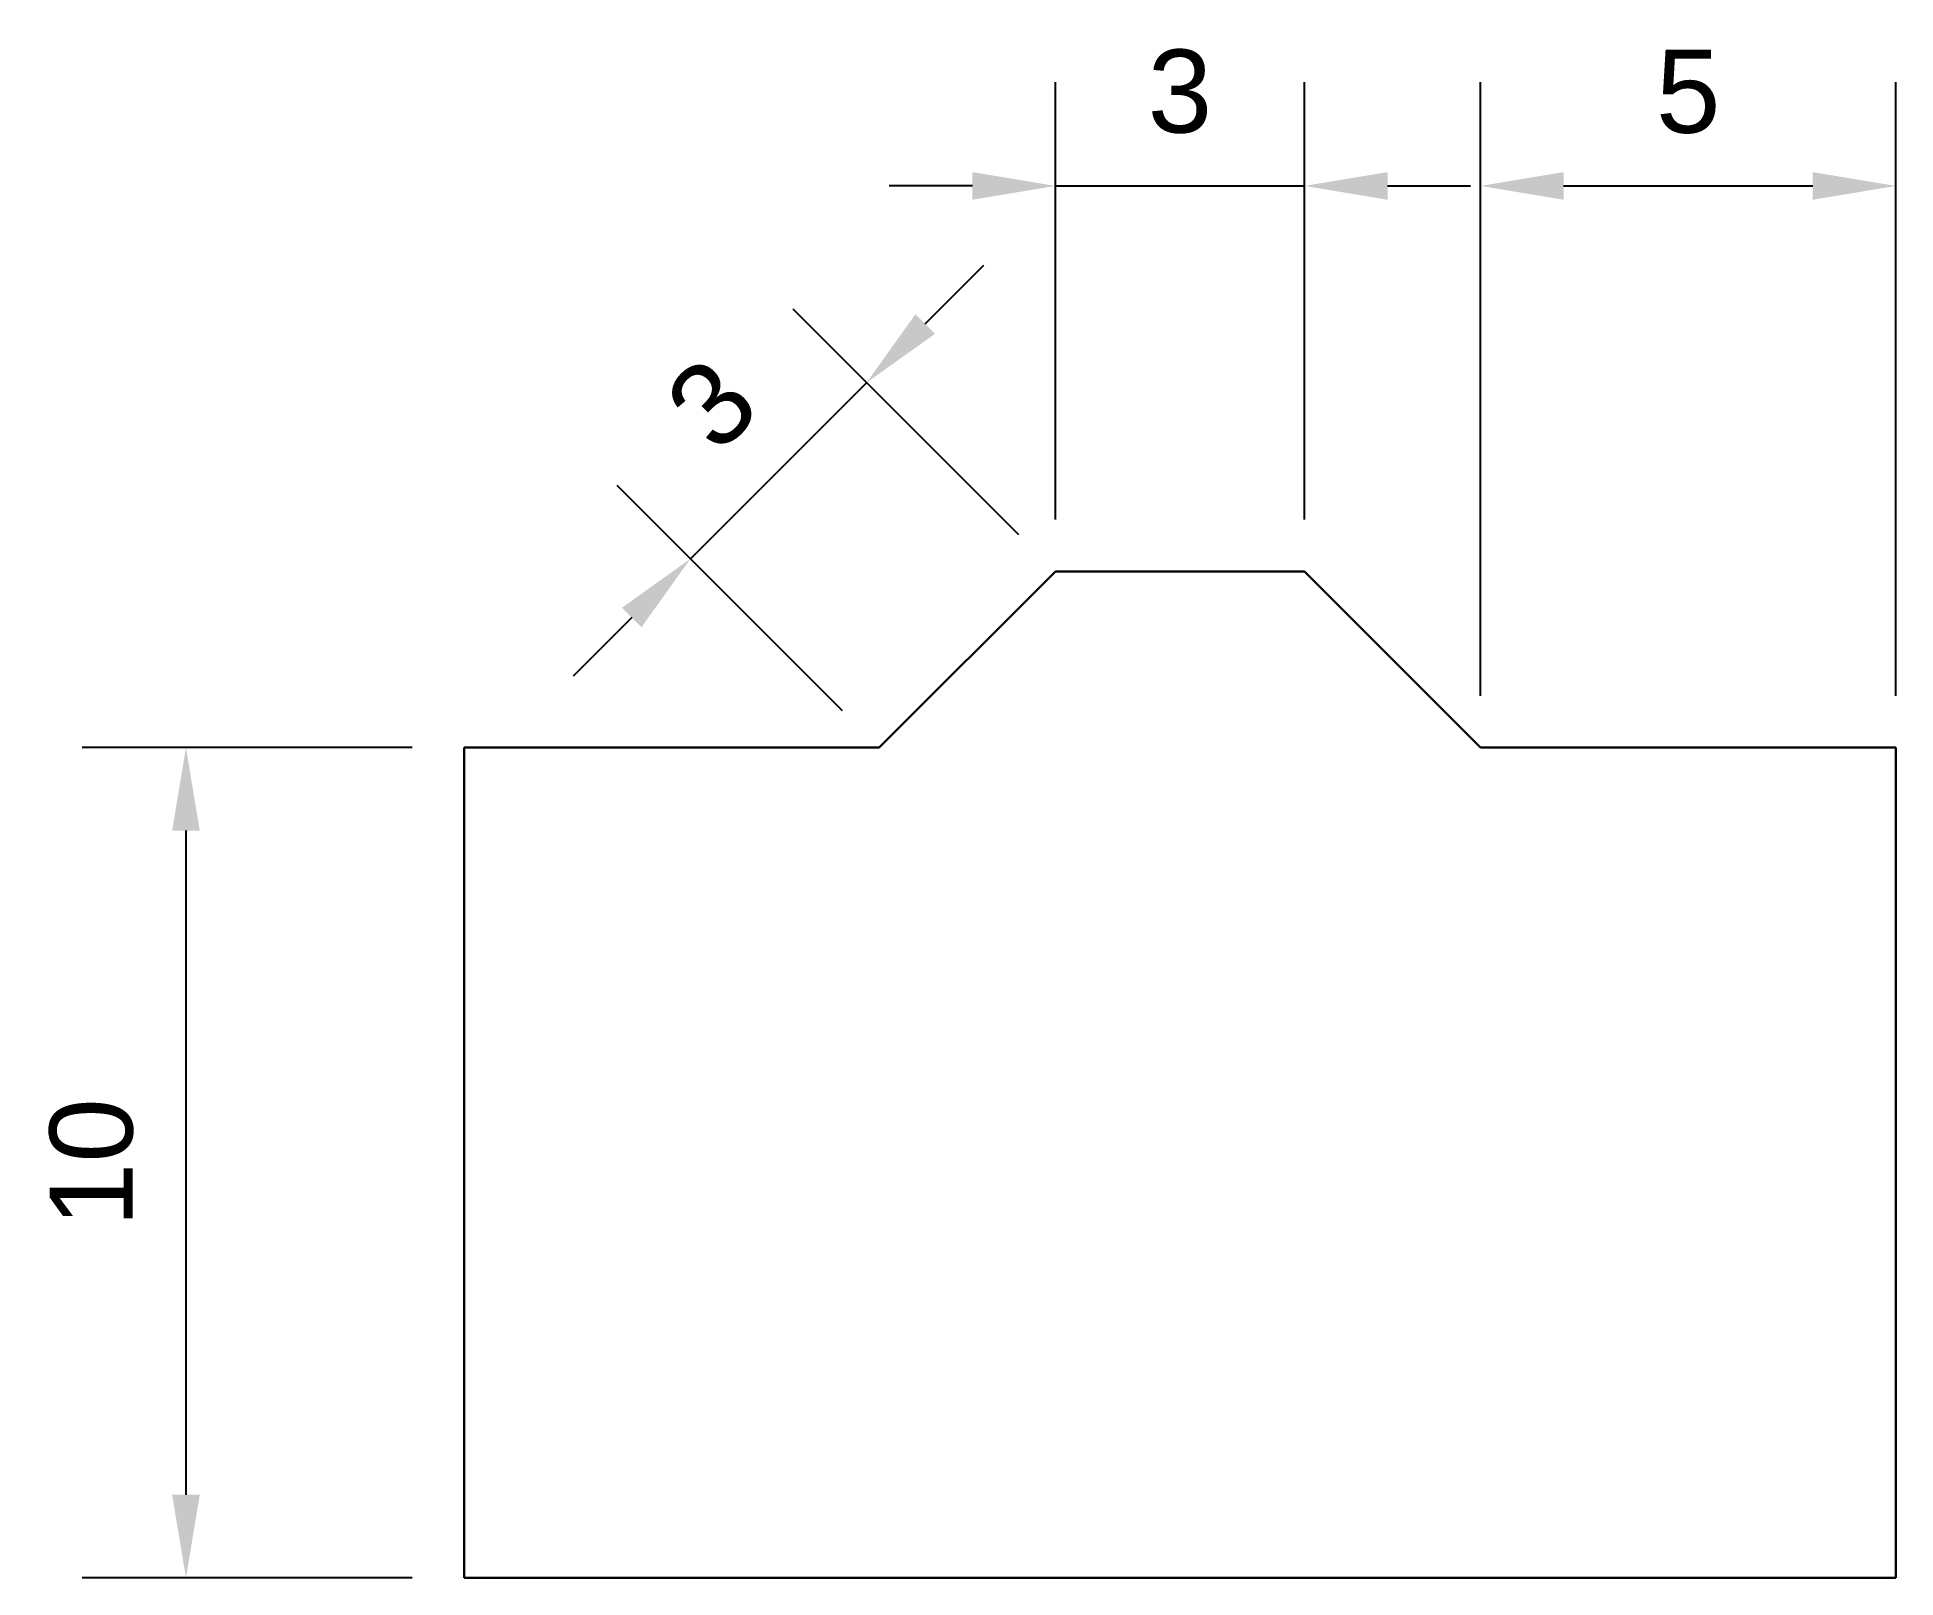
# Model space of a CAD drawing. Extents: x 707.5 to 729.8, y 1620.4 to 1638.9.
import ezdxf

# ---------------------------------------------------------------- set-up
doc = ezdxf.new("R2010")
doc.units = 12
doc.layers.get('0').update_dxf_attribs({"lineweight": 30})
doc.layers.add('cotas', color=7, linetype='Continuous')
doc.styles.get("Standard").update_dxf_attribs({"font": 'ARIAL.TTF'})
doc.dimstyles.new('ISO-10', dxfattribs={"dimtxt": 1, "dimasz": 1, "dimexe": 1.25, "dimexo": 0.625, "dimtad": 1, "dimtxsty": 'Standard', "dimcen": 0, "dimadec": 0, "dimazin": 0, "dimtfac": 1, "dimtmove": 0, "dimatfit": 3, "dimfxl": 1, "dimarcsym": 0})

# ---------------------------------------------------------------- blocks, each defined once
blk = doc.blocks.new('*D16')
at = {"layer": 'cotas', "color": 0, "lineweight": -2}
for p, q in [((711.968, 1630.368), (707.994, 1630.368)), ((709.244, 1629.368), (709.244, 1621.368)), ((711.968, 1620.368), (707.994, 1620.368))]:
    blk.add_line(p, q, dxfattribs=at)
at = {"layer": 'cotas', "color": 0}
for points in [[(709.077, 1629.368), (709.41, 1629.368), (709.244, 1630.368)], [(709.077, 1621.368), (709.41, 1621.368), (709.244, 1620.368)]]:
    blk.add_solid(points, dxfattribs=at)
at = {"layer": 'Defpoints', "color": 0}
for p in [(712.593, 1630.368), (709.244, 1620.368), (712.593, 1620.368)]:
    blk.add_point(p, dxfattribs=at)
at = {"layer": 'cotas', "color": 0, "insert": (708.108, 1625.368), "char_height": 1, "attachment_point": 5, "rotation": 90}
blk.add_mtext('10', dxfattribs=at)
blk = doc.blocks.new('*D20')
at = {"layer": 'cotas', "color": 0, "lineweight": -2}
for p, q in [((718.147, 1635.47), (718.854, 1636.177)), ((719.272, 1632.931), (716.556, 1635.647)), ((715.319, 1632.642), (717.44, 1634.763)), ((717.151, 1630.81), (714.435, 1633.525)), ((714.612, 1631.934), (713.905, 1631.227))]:
    blk.add_line(p, q, dxfattribs=at)
at = {"layer": 'cotas', "color": 0}
for points in [[(718.029, 1635.588), (718.265, 1635.352), (717.44, 1634.763)], [(714.494, 1632.052), (714.73, 1631.817), (715.319, 1632.642)]]:
    blk.add_solid(points, dxfattribs=at)
at = {"layer": 'Defpoints', "color": 0}
for p in [(717.44, 1634.763), (719.714, 1632.489), (717.593, 1630.368)]:
    blk.add_point(p, dxfattribs=at)
at = {"layer": 'cotas', "color": 0, "insert": (715.576, 1634.505), "char_height": 1, "attachment_point": 5, "rotation": 45}
blk.add_mtext('3', dxfattribs=at)
blk = doc.blocks.new('*D21')
at = {"layer": 'cotas', "color": 0, "lineweight": -2}
for p, q in [((719.714, 1633.114), (719.714, 1638.383)), ((722.714, 1633.114), (722.714, 1638.383)), ((718.714, 1637.133), (717.714, 1637.133)), ((719.714, 1637.133), (722.714, 1637.133)), ((723.714, 1637.133), (724.714, 1637.133))]:
    blk.add_line(p, q, dxfattribs=at)
at = {"layer": 'cotas', "color": 0}
for points in [[(718.714, 1637.299), (718.714, 1636.966), (719.714, 1637.133)], [(723.714, 1637.299), (723.714, 1636.966), (722.714, 1637.133)]]:
    blk.add_solid(points, dxfattribs=at)
at = {"layer": 'Defpoints', "color": 0}
for p in [(722.714, 1637.133), (719.714, 1632.489), (722.714, 1632.489)]:
    blk.add_point(p, dxfattribs=at)
at = {"layer": 'cotas', "color": 0, "insert": (721.214, 1638.268), "char_height": 1, "attachment_point": 5}
blk.add_mtext('3', dxfattribs=at)
blk = doc.blocks.new('*D22')
at = {"layer": 'cotas', "color": 0, "lineweight": -2}
for p, q in [((724.835, 1630.993), (724.835, 1638.383)), ((729.835, 1630.993), (729.835, 1638.383)), ((725.835, 1637.133), (728.835, 1637.133))]:
    blk.add_line(p, q, dxfattribs=at)
at = {"layer": 'cotas', "color": 0}
for points in [[(725.835, 1637.299), (725.835, 1636.966), (724.835, 1637.133)], [(728.835, 1637.299), (728.835, 1636.966), (729.835, 1637.133)]]:
    blk.add_solid(points, dxfattribs=at)
at = {"layer": 'Defpoints', "color": 0}
for p in [(729.835, 1637.133), (724.835, 1630.368), (729.835, 1630.368)]:
    blk.add_point(p, dxfattribs=at)
at = {"layer": 'cotas', "color": 0, "insert": (727.335, 1638.266), "char_height": 1, "attachment_point": 5}
blk.add_mtext('5', dxfattribs=at)

msp = doc.modelspace()

# ---------------------------------------------------------------- linework, layer by layer
for p, q in [((717.593, 1630.368), (719.714, 1632.489)), ((719.714, 1632.489), (722.714, 1632.489)), ((722.714, 1632.489), (724.835, 1630.368)), ((712.593, 1620.368), (712.593, 1630.368)), ((712.593, 1630.368), (717.593, 1630.368)), ((724.835, 1630.368), (729.835, 1630.368)), ((729.835, 1630.368), (729.835, 1620.368)), ((729.835, 1620.368), (712.593, 1620.368))]:
    msp.add_line(p, q)

# ---------------------------------------------------------------- dimensions: what is measured, and where the dimension line sits
at = {"layer": 'cotas'}
for base, p1, p2, picture, middle in [((722.714, 1637.133), (719.714, 1632.489), (722.714, 1632.489), '*D21', (721.214, 1638.268)), ((729.835, 1637.133), (724.835, 1630.368), (729.835, 1630.368), '*D22', (727.335, 1638.266))]:
    dim = msp.add_linear_dim(base=base, p1=p1, p2=p2, dimstyle='ISO-10', dxfattribs=at)
    dim.commit()
    dim.dimension.update_dxf_attribs({"geometry": picture, "text_midpoint": middle})
for base, p1, p2, angle, picture, middle in [((717.44, 1634.763), (717.593, 1630.368), (719.714, 1632.489), 225, '*D20', (715.576, 1634.505)), ((709.244, 1620.368), (712.593, 1630.368), (712.593, 1620.368), 90, '*D16', (708.108, 1625.368))]:
    dim = msp.add_linear_dim(base=base, p1=p1, p2=p2, angle=angle, dimstyle='ISO-10', dxfattribs=at)
    dim.commit()
    dim.dimension.update_dxf_attribs({"geometry": picture, "text_midpoint": middle})

doc.saveas('drawing.dxf')
